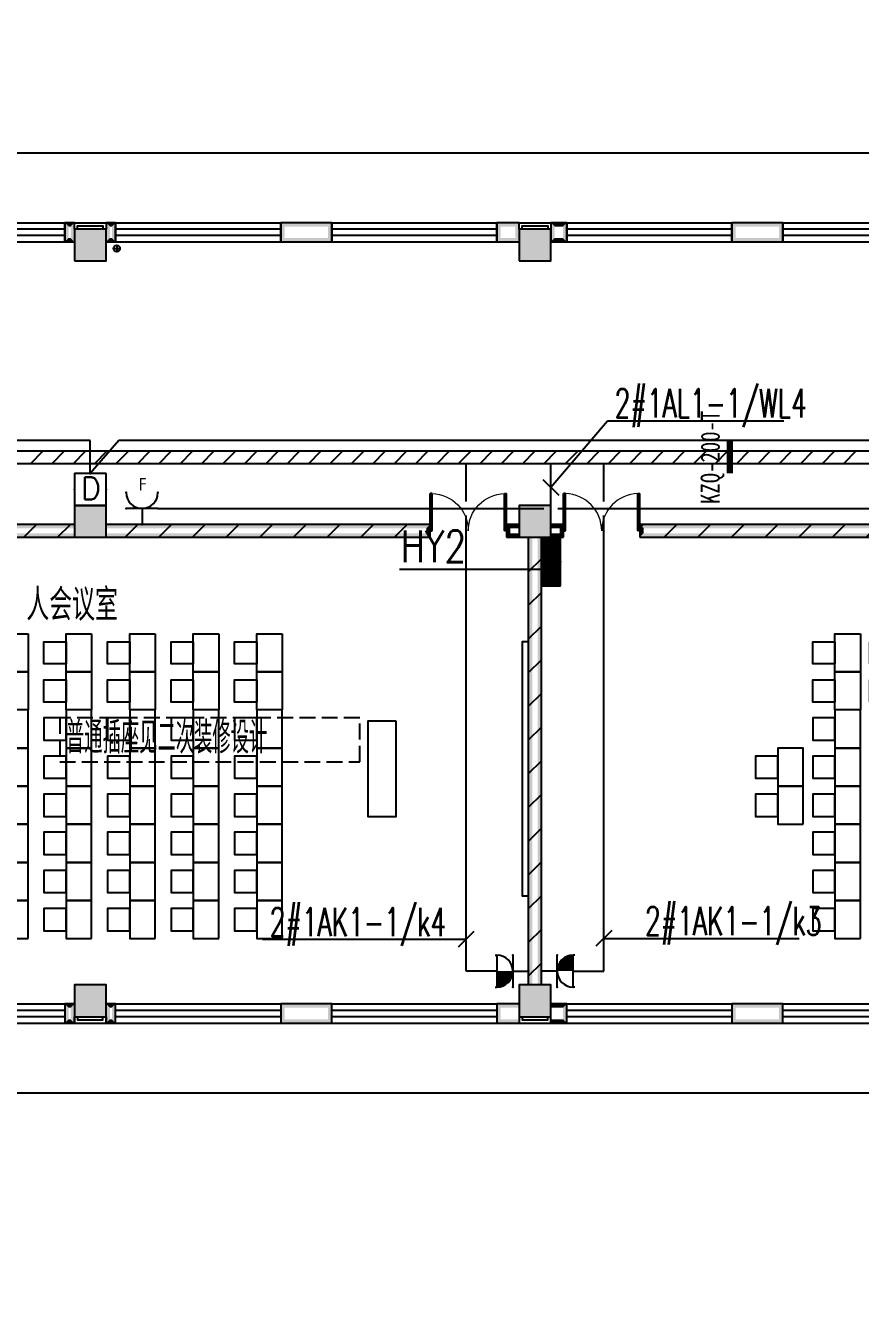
# Model space of a CAD drawing. Extents: x 101023 to 279373, y -114511 to 293844.
# Drawn here: x 198515 to 211649, y 256238 to 276538 of the extents above; entities that cross this region are included whole.
import ezdxf
from ezdxf.enums import TextEntityAlignment as Align

# ---------------------------------------------------------------- set-up
doc = ezdxf.new("R2010")
doc.units = 0
doc.header["$LTSCALE"] = 1000
doc.header["$MEASUREMENT"] = 0
doc.linetypes.add('DASH', pattern=[0.35, 0.25, -0.1])
for name, color, linetype in [('A-WALL-PATT', 252, 'Continuous'), ('BZ', 7, 'Continuous'), ('CABLETRAY', 3, 'Continuous'), ('COLUMN', 2, 'Continuous'), ('DIM-照明', 3, 'Continuous'), ('DOTLN', 2, 'DASH'), ('EQUIP-插座', 3, 'Continuous'), ('EQUIP-消防', 3, 'Continuous'), ('EQUIP-照明', 3, 'Continuous'), ('EQUIP-箱柜', 3, 'Continuous'), ('PUB_HATCH', 8, 'Continuous'), ('PUB_TEXT', 7, 'Continuous'), ('PUB_WALL', 2, 'Continuous'), ('STAIR', 2, 'Continuous'), ('TEL_HATCH', 8, 'Continuous'), ('WALL', 2, 'Continuous'), ('WINDOW', 2, 'Continuous'), ('WIRE-照明', 6, 'Continuous'), ('家具', 8, 'Continuous'), ('抗震支吊架', 2, 'Continuous'), ('排水', 153, 'Continuous')]:
    doc.layers.add(name, color=color, linetype=linetype)
doc.styles.add('_TEL_ATTDEF', font='gbenor', dxfattribs={"bigfont": 'gbcbig'})
doc.styles.add('_TEL_DIM', font='simplex.shx', dxfattribs={"width": 0.8, "height": 3.5, "bigfont": 'gbcbig.shx'})
doc.styles.add('kzcad', font='', dxfattribs={"width": 0.8})
doc.styles.get("Standard").update_dxf_attribs({"font": 'simplex.shx', "width": 0.8, "bigfont": 'gbcbig.shx'})
doc.styles.get('kzcad').set_extended_font_data('SimSun')
pattern_1 = [(45, (-908016.57, -754752.9), (-265.16515, 265.16515), [])]

# ---------------------------------------------------------------- blocks, each defined once
blk = doc.blocks.new('$equip$00002810')
for p, q in [((0.5, 0.5), (-0.5, 0.5)), ((0, 0.5), (0, 0))]:
    blk.add_line(p, q)
blk.add_arc((0, 1), 0.5, 180, 0)
for p in [(-0.5, 1), (0.5, 1), (-0.5, 0.5), (0.5, 0.5), (0, 0)]:
    blk.add_point(p)
at = {"color": 7, "style": '_TEL_DIM'}
blk.add_attdef('$TEXT$', text='', height=0.4, dxfattribs=at).set_placement((0.023, 1.257), align=Align.MIDDLE_CENTER)
at = {"color": 7, "style": '_TEL_DIM', "flags": 1}
for tag in ['A', 'REMARK']:
    blk.add_attdef(tag, text='', height=0.000025, dxfattribs=at).set_placement((0, 0), align=Align.MIDDLE_CENTER)
blk = doc.blocks.new('$equip$00002755')
for p, q in [((0.5, 0.5), (-0.5, 0.5)), ((-0.5, 0.5), (-0.5, -0.5)), ((0.5, -0.5), (0.5, 0.5)), ((-0.5, -0.5), (0.5, -0.5))]:
    blk.add_line(p, q)
at = {"const_width": 0.04}
blk.add_lwpolyline([(-0.5, 0.5), (0.5, 0.5), (0.5, -0.5), (-0.5, -0.5), (-0.5, 0.5), (0.5, 0.5)], dxfattribs=at)
for p in [(0, 0.5), (-0.5, 0), (0.5, 0), (-0.027, -0.5)]:
    blk.add_point(p)
at = {"color": 7}
blk.add_attdef('$TEXT$', text='', height=0.4, dxfattribs=at).set_placement((0.026, -0.008), align=Align.MIDDLE_CENTER)
at = {"color": 7, "flags": 1}
for tag, height, p in [('A', 0.00002, (0, 0)), ('B', 0.4, (0.755, -0.254))]:
    blk.add_attdef(tag, text='', height=height, dxfattribs=at).set_placement(p, align=Align.MIDDLE_CENTER)
blk = doc.blocks.new('*X151')
at = {"color": 0}
for p, q in [((-250, 33), (-83, 200)), ((-250, 68), (-118, 200)), ((-250, 104), (-154, 200)), ((-250, 139), (-189, 200)), ((-250, 174), (-224, 200)), ((-247, 0), (-47, 200)), ((-212, 0), (-12, 200)), ((-177, 0), (23, 200)), ((-141, 0), (59, 200)), ((-106, 0), (94, 200)), ((-71, 0), (129, 200)), ((-35, 0), (165, 200)), ((0, 0), (200, 200)), ((35, 0), (235, 200)), ((71, 0), (250, 179)), ((106, 0), (250, 144)), ((141, 0), (250, 109)), ((177, 0), (250, 73)), ((212, 0), (250, 38)), ((247, 0), (250, 3))]:
    blk.add_line(p, q, dxfattribs=at)
blk = doc.blocks.new('$equip$00002943')
for p, q in [((-0.75, 0.6), (-0.75, 0)), ((0.75, 0.6), (-0.75, 0.6)), ((0.75, 0), (0.75, 0.6)), ((-0.75, 0), (0.75, 0))]:
    blk.add_line(p, q)
for points, const_width in [([(-0.75, 0.3), (0.75, 0.3)], 0.6), ([(-0.75, 0.6), (-0.75, 0), (0.75, 0), (0.75, 0.6), (-0.75, 0.6), (-0.75, 0)], 0.04)]:
    blk.add_lwpolyline(points, dxfattribs=dict(const_width=const_width))
for p in [(0, 0.6), (-0.75, 0.3), (0, 0), (0.75, 0.3)]:
    blk.add_point(p)
at = {"xscale": 0.00300000000061118, "yscale": 0.00300000000061118, "zscale": 0.00300000000061118}
blk.add_blockref('*X151', (0, 0), dxfattribs=at)
at = {"color": 7, "style": '_TEL_DIM', "flags": 1}
for tag in ['A', 'REMARK']:
    blk.add_attdef(tag, text='', height=0.00002, dxfattribs=at).set_placement((0, 0), align=Align.MIDDLE_CENTER)
blk = doc.blocks.new('$equip$00001239')
for p, q in [((-0.5, 1.05), (-0.5, 1)), ((0.5, 1), (-0.5, 1)), ((0.5, 1.05), (0.5, 1)), ((0.5, 0.5), (-0.5, 0.5)), ((0, 0.5), (0, 0))]:
    blk.add_line(p, q)
blk.add_arc((0, 1), 0.5, 180, 0)
for points in [[(0, 0.75), (-0.433, 0.75), (0, 1), (-0.5, 1)], [(0, 0.567), (-0.25, 0.567), (0, 0.75), (-0.433, 0.75)], [(0, 0.5), (0, 0.5), (0, 0.567), (-0.25, 0.567)]]:
    blk.add_solid(points)
at = {"layer": 'EQUIP-照明'}
for p in [(0, 1), (-0.5, 0.5), (0.5, 0.5), (0, 0)]:
    blk.add_point(p, dxfattribs=at)
at = {"layer": 'EQUIP-照明', "flags": 9}
blk.add_attdef('A', (0, 0), '', height=0.00002, dxfattribs=at)
blk = doc.blocks.new('ng')
at = {"layer": '排水'}
for p, q in [((345991, 781358), (346091, 781358)), ((346041, 781408), (346041, 781308))]:
    blk.add_line(p, q, dxfattribs=at)
blk.add_circle((346041, 781358), 50, dxfattribs=at)
blk = doc.blocks.new('雨水管')
at = {"layer": '排水'}
blk.add_blockref('ng', (655234, -48837), dxfattribs=at)
blk = doc.blocks.new('123')
at = {"layer": '家具'}
for points in [[(574640, 809993), (574640, 809393), (574240, 809393), (574240, 809993)], [(575540, 809993), (575540, 809393), (575140, 809393), (575140, 809993)], [(576540, 809993), (576540, 809393), (576140, 809393), (576140, 809993)], [(577540, 809993), (577540, 809393), (577140, 809393), (577140, 809993)], [(578540, 809993), (578540, 809393), (578140, 809393), (578140, 809993)], [(579540, 809993), (579540, 809393), (579140, 809393), (579140, 809993)], [(574240, 809868), (574240, 809518), (573890, 809518), (573890, 809868)], [(575140, 809868), (575140, 809518), (574790, 809518), (574790, 809868)], [(576140, 809868), (576140, 809518), (575790, 809518), (575790, 809868)], [(577140, 809868), (577140, 809518), (576790, 809518), (576790, 809868)], [(578140, 809868), (578140, 809518), (577790, 809518), (577790, 809868)], [(579140, 809868), (579140, 809518), (578790, 809518), (578790, 809868)], [(583418, 805865), (583418, 809865), (583318, 809865), (583318, 805865)], [(574640, 809393), (574640, 808793), (574240, 808793), (574240, 809393)], [(575540, 809393), (575540, 808793), (575140, 808793), (575140, 809393)], [(576540, 809393), (576540, 808793), (576140, 808793), (576140, 809393)], [(577540, 809393), (577540, 808793), (577140, 808793), (577140, 809393)], [(578540, 809393), (578540, 808793), (578140, 808793), (578140, 809393)], [(579540, 809393), (579540, 808793), (579140, 808793), (579140, 809393)], [(574240, 809268), (574240, 808918), (573890, 808918), (573890, 809268)], [(575140, 809268), (575140, 808918), (574790, 808918), (574790, 809268)], [(576140, 809268), (576140, 808918), (575790, 808918), (575790, 809268)], [(577140, 809268), (577140, 808918), (576790, 808918), (576790, 809268)], [(578140, 809268), (578140, 808918), (577790, 808918), (577790, 809268)], [(579140, 809268), (579140, 808918), (578790, 808918), (578790, 809268)], [(574640, 808193), (574640, 808793), (574240, 808793), (574240, 808193)], [(575540, 808193), (575540, 808793), (575140, 808793), (575140, 808193)], [(576540, 808193), (576540, 808793), (576140, 808793), (576140, 808193)], [(577540, 808193), (577540, 808793), (577140, 808793), (577140, 808193)], [(578540, 808193), (578540, 808793), (578140, 808793), (578140, 808193)], [(579540, 808193), (579540, 808793), (579140, 808793), (579140, 808193)], [(574240, 808318), (574240, 808668), (573890, 808668), (573890, 808318)], [(575140, 808318), (575140, 808668), (574790, 808668), (574790, 808318)], [(576140, 808318), (576140, 808668), (575790, 808668), (575790, 808318)], [(577140, 808318), (577140, 808668), (576790, 808668), (576790, 808318)], [(578140, 808318), (578140, 808668), (577790, 808668), (577790, 808318)], [(579140, 808318), (579140, 808668), (578790, 808668), (578790, 808318)], [(581335, 808615), (580885, 808615), (580885, 807115), (581335, 807115)], [(573740, 807593), (573740, 808193), (573340, 808193), (573340, 807593)], [(574640, 807593), (574640, 808193), (574240, 808193), (574240, 807593)], [(575540, 807593), (575540, 808193), (575140, 808193), (575140, 807593)], [(576540, 807593), (576540, 808193), (576140, 808193), (576140, 807593)], [(577540, 807593), (577540, 808193), (577140, 808193), (577140, 807593)], [(578540, 807593), (578540, 808193), (578140, 808193), (578140, 807593)], [(579540, 807593), (579540, 808193), (579140, 808193), (579140, 807593)], [(573340, 807718), (573340, 808068), (572990, 808068), (572990, 807718)], [(574240, 807718), (574240, 808068), (573890, 808068), (573890, 807718)], [(575140, 807718), (575140, 808068), (574790, 808068), (574790, 807718)], [(576140, 807718), (576140, 808068), (575790, 808068), (575790, 807718)], [(577140, 807718), (577140, 808068), (576790, 808068), (576790, 807718)], [(578140, 807718), (578140, 808068), (577790, 808068), (577790, 807718)], [(579140, 807718), (579140, 808068), (578790, 808068), (578790, 807718)], [(573740, 806993), (573740, 807593), (573340, 807593), (573340, 806993)], [(574640, 806993), (574640, 807593), (574240, 807593), (574240, 806993)], [(575540, 806993), (575540, 807593), (575140, 807593), (575140, 806993)], [(576540, 806993), (576540, 807593), (576140, 807593), (576140, 806993)], [(577540, 806993), (577540, 807593), (577140, 807593), (577140, 806993)], [(578540, 806993), (578540, 807593), (578140, 807593), (578140, 806993)], [(579540, 806993), (579540, 807593), (579140, 807593), (579140, 806993)], [(573340, 807118), (573340, 807468), (572990, 807468), (572990, 807118)], [(574240, 807118), (574240, 807468), (573890, 807468), (573890, 807118)], [(575140, 807118), (575140, 807468), (574790, 807468), (574790, 807118)], [(576140, 807118), (576140, 807468), (575790, 807468), (575790, 807118)], [(577140, 807118), (577140, 807468), (576790, 807468), (576790, 807118)], [(578140, 807118), (578140, 807468), (577790, 807468), (577790, 807118)], [(579140, 807118), (579140, 807468), (578790, 807468), (578790, 807118)], [(574640, 806393), (574640, 806993), (574240, 806993), (574240, 806393)], [(575540, 806393), (575540, 806993), (575140, 806993), (575140, 806393)], [(576540, 806393), (576540, 806993), (576140, 806993), (576140, 806393)], [(577540, 806393), (577540, 806993), (577140, 806993), (577140, 806393)], [(578540, 806393), (578540, 806993), (578140, 806993), (578140, 806393)], [(579540, 806393), (579540, 806993), (579140, 806993), (579140, 806393)], [(574240, 806518), (574240, 806868), (573890, 806868), (573890, 806518)], [(575140, 806518), (575140, 806868), (574790, 806868), (574790, 806518)], [(576140, 806518), (576140, 806868), (575790, 806868), (575790, 806518)], [(577140, 806518), (577140, 806868), (576790, 806868), (576790, 806518)], [(578140, 806518), (578140, 806868), (577790, 806868), (577790, 806518)], [(579140, 806518), (579140, 806868), (578790, 806868), (578790, 806518)], [(574640, 805793), (574640, 806393), (574240, 806393), (574240, 805793)], [(575540, 805793), (575540, 806393), (575140, 806393), (575140, 805793)], [(576540, 805793), (576540, 806393), (576140, 806393), (576140, 805793)], [(577540, 805793), (577540, 806393), (577140, 806393), (577140, 805793)], [(578540, 805793), (578540, 806393), (578140, 806393), (578140, 805793)], [(579540, 805793), (579540, 806393), (579140, 806393), (579140, 805793)], [(574240, 805918), (574240, 806268), (573890, 806268), (573890, 805918)], [(575140, 805918), (575140, 806268), (574790, 806268), (574790, 805918)], [(576140, 805918), (576140, 806268), (575790, 806268), (575790, 805918)], [(577140, 805918), (577140, 806268), (576790, 806268), (576790, 805918)], [(578140, 805918), (578140, 806268), (577790, 806268), (577790, 805918)], [(579140, 805918), (579140, 806268), (578790, 806268), (578790, 805918)], [(574640, 805193), (574640, 805793), (574240, 805793), (574240, 805193)], [(575540, 805193), (575540, 805793), (575140, 805793), (575140, 805193)], [(576540, 805193), (576540, 805793), (576140, 805793), (576140, 805193)], [(577540, 805193), (577540, 805793), (577140, 805793), (577140, 805193)], [(578540, 805193), (578540, 805793), (578140, 805793), (578140, 805193)], [(579540, 805193), (579540, 805793), (579140, 805793), (579140, 805193)], [(574240, 805318), (574240, 805668), (573890, 805668), (573890, 805318)], [(575140, 805318), (575140, 805668), (574790, 805668), (574790, 805318)], [(576140, 805318), (576140, 805668), (575790, 805668), (575790, 805318)], [(577140, 805318), (577140, 805668), (576790, 805668), (576790, 805318)], [(578140, 805318), (578140, 805668), (577790, 805668), (577790, 805318)], [(579140, 805318), (579140, 805668), (578790, 805668), (578790, 805318)]]:
    blk.add_lwpolyline(points, close=True, dxfattribs=at)
blk = doc.blocks.new('$WINLIB2D$00000001')
at = {"color": 0}
for points in [[(-0.5, 0.5), (-0.5, -0.5)], [(-0.5, 0.5), (0.5, 0.5)], [(0.5, -0.5), (0.5, 0.5)], [(0.5, 0.1667), (-0.5, 0.1667)], [(0.5, -0.1667), (-0.5, -0.1667)], [(-0.5, -0.5), (0.5, -0.5)]]:
    blk.add_lwpolyline(points, dxfattribs=at)
blk = doc.blocks.new('_FZH')
blk.add_lwpolyline([(-0.5, -0.5), (0.5, -0.5), (0.5, 0.5), (-0.5, 0.5)], close=True)
at = {"layer": 'PUB_HATCH'}
blk.add_solid([(-0.5, -0.5), (0.5, -0.5), (-0.5, 0.5), (0.5, 0.5)], dxfattribs=at)
blk = doc.blocks.new('$DorLib2D$00000002')
for p, q in [((-0.5, 0), (-0.5, 0.4875)), ((-0.475, 0.4875), (-0.5, 0.4875)), ((-0.475, 0), (-0.475, 0.4875)), ((0.475, 0), (0.475, 0.4875)), ((0.475, 0.4875), (0.5, 0.4875)), ((0.5, 0), (0.5, 0.4875)), ((-0.5, 0), (-0.475, 0)), ((0.5, 0), (0.475, 0))]:
    blk.add_line(p, q)
at = {"lineweight": 13}
for centre, start, end in [((-0.4875, 0), 0, 88.53072), ((0.4875, 0), 91.46928, 180)]:
    blk.add_arc(centre, 0.4875, start, end, dxfattribs=at)
blk = doc.blocks.new('A$C40CE5D7B')
at = {"layer": 'A-WALL-PATT'}
h = blk.add_hatch(dxfattribs=at)
h.set_pattern_fill('普通砖', color=256, scale=150, style=0)
h.set_pattern_definition(pattern_1)
h.paths.add_polyline_path([(82950, 101820), (82950, 102020), (78100, 102020), (78100, 101820)])
h = blk.add_hatch(dxfattribs=at)
h.set_pattern_fill('普通砖', color=256, scale=150, style=0)
h.set_pattern_definition(pattern_1)
h.paths.add_polyline_path([(83450, 102020), (83450, 101820), (88550, 101820), (88550, 102020)])
h = blk.add_hatch(dxfattribs=at)
h.set_pattern_fill('普通砖', color=256, scale=150, style=0)
h.set_pattern_definition(pattern_1)
h.paths.add_polyline_path([(89950, 101820), (89950, 102020), (89750, 102020), (89750, 101820)])
h = blk.add_hatch(dxfattribs=at)
h.set_pattern_fill('普通砖', color=256, scale=150, style=0)
h.set_pattern_definition(pattern_1)
h.paths.add_polyline_path([(96950, 101820), (96950, 102020), (91850, 102020), (91850, 101820)])
h = blk.add_hatch(dxfattribs=at)
h.set_pattern_fill('普通砖', color=256, scale=150, style=0)
h.set_pattern_definition(pattern_1)
h.paths.add_polyline_path([(90300, 101820), (90100, 101820), (90100, 94770), (90300, 94770)])
at = {"layer": 'PUB_WALL'}
for points in [[(82950, 106770), (82800, 106770), (82860, 106710), (82890, 106710)], [(82800, 106770), (82800, 106470), (82860, 106530), (82860, 106710)], [(82950, 106470), (82950, 106770), (82890, 106710), (82890, 106530)], [(83450, 106670), (82950, 106670), (83010, 106610), (83390, 106610)], [(82950, 106670), (82950, 106170), (83010, 106230), (83010, 106610)], [(83450, 106170), (83450, 106670), (83390, 106610), (83390, 106230)], [(83600, 106770), (83450, 106770), (83510, 106710), (83540, 106710)], [(83450, 106770), (83450, 106470), (83510, 106530), (83510, 106710)], [(83600, 106470), (83600, 106770), (83540, 106710), (83540, 106530)], [(87000, 106770), (86200, 106770), (86260, 106710), (86940, 106710)], [(86200, 106770), (86200, 106470), (86260, 106530), (86260, 106710)], [(87000, 106470), (87000, 106770), (86940, 106710), (86940, 106530)], [(89950, 106770), (89600, 106770), (89660, 106710), (89890, 106710)], [(89600, 106770), (89600, 106470), (89660, 106530), (89660, 106710)], [(89950, 106470), (89950, 106670), (89950, 106670), (89950, 106770), (89890, 106710), (89890, 106530)], [(90450, 106670), (89950, 106670), (90010, 106610), (90390, 106610)], [(89950, 106670), (89950, 106170), (90010, 106230), (90010, 106610)], [(90450, 106170), (90450, 106670), (90390, 106610), (90390, 106230)], [(90700, 106770), (90450, 106770), (90510, 106710), (90640, 106710)], [(90450, 106770), (90450, 106470), (90510, 106530), (90510, 106710)], [(90700, 106470), (90700, 106770), (90640, 106710), (90640, 106530)], [(94100, 106770), (93300, 106770), (93360, 106710), (94040, 106710)], [(93300, 106770), (93300, 106470), (93360, 106530), (93360, 106710)], [(94100, 106470), (94100, 106770), (94040, 106710), (94040, 106530)], [(82800, 106470), (82950, 106470), (82890, 106530), (82860, 106530)], [(83450, 106470), (83600, 106470), (83540, 106530), (83510, 106530)], [(86200, 106470), (87000, 106470), (86940, 106530), (86260, 106530)], [(89950, 106470), (89950, 106470), (89890, 106530), (89660, 106530), (89600, 106470)], [(90450, 106470), (90700, 106470), (90640, 106530), (90510, 106530)], [(93300, 106470), (94100, 106470), (94040, 106530), (93360, 106530)], [(82950, 106170), (83450, 106170), (83390, 106230), (83010, 106230)], [(89950, 106170), (90450, 106170), (90390, 106230), (90010, 106230)], [(83450, 102317), (82950, 102317), (83010, 102257), (83390, 102257)], [(82950, 102317), (82950, 101820), (83010, 101880), (83010, 102257)], [(83450, 101820), (83450, 102317), (83390, 102257), (83390, 101880)], [(90450, 102320), (89950, 102320), (90010, 102260), (90390, 102260)], [(89950, 102320), (89950, 101820), (90010, 101880), (90010, 102260)], [(90450, 101820), (90450, 102320), (90390, 102260), (90390, 101880)], [(82950, 101960), (82950, 102020), (78100, 102020), (78160, 101960)], [(83450, 102020), (83450, 101960), (88490, 101960), (88550, 102020)], [(88550, 101820), (88550, 102020), (88490, 101960), (88490, 101880)], [(89950, 101960), (89950, 102020), (89750, 102020), (89810, 101960)], [(89750, 102020), (89750, 101820), (89810, 101880), (89810, 101960)], [(90450, 102020), (90450, 101960), (90590, 101960), (90650, 102020)], [(90650, 101820), (90650, 102020), (90590, 101960), (90590, 101880)], [(96950, 101960), (96950, 102020), (91850, 102020), (91910, 101960)], [(91850, 102020), (91850, 101820), (91910, 101880), (91910, 101960)], [(82950, 101820), (82950, 101880), (78160, 101880), (78100, 101820)], [(82950, 101820), (83450, 101820), (83390, 101880), (83010, 101880)], [(83450, 101880), (83450, 101820), (88550, 101820), (88490, 101880)], [(89950, 101820), (89950, 101880), (89810, 101880), (89750, 101820)], [(89950, 101820), (90450, 101820), (90390, 101880), (90010, 101880)], [(90160, 101820), (90100, 101820), (90100, 94770), (90160, 94770)], [(90300, 101820), (90240, 101820), (90240, 94770), (90300, 94770)], [(90450, 101880), (90450, 101820), (90650, 101820), (90590, 101880)], [(96950, 101820), (96950, 101880), (91910, 101880), (91850, 101820)], [(83450, 94770), (82950, 94770), (83010, 94710), (83390, 94710)], [(82950, 94770), (82950, 94270), (83010, 94330), (83010, 94710)], [(83450, 94270), (83450, 94770), (83390, 94710), (83390, 94330)], [(90450, 94770), (89950, 94770), (90010, 94710), (90390, 94710)], [(89950, 94770), (89950, 94270), (90010, 94330), (90010, 94710)], [(90450, 94270), (90450, 94770), (90390, 94710), (90390, 94330)], [(82950, 94470), (82800, 94470), (82860, 94410), (82890, 94410)], [(82800, 94470), (82800, 94170), (82860, 94230), (82860, 94410)], [(82950, 94170), (82950, 94470), (82890, 94410), (82890, 94230)], [(83600, 94470), (83450, 94470), (83510, 94410), (83540, 94410)], [(83450, 94470), (83450, 94270), (83450, 94170), (83510, 94230), (83510, 94410)], [(83600, 94170), (83600, 94470), (83540, 94410), (83540, 94230)], [(87000, 94470), (86200, 94470), (86260, 94410), (86940, 94410)], [(86200, 94470), (86200, 94170), (86260, 94230), (86260, 94410)], [(87000, 94170), (87000, 94470), (86940, 94410), (86940, 94230)], [(89950, 94470), (89600, 94470), (89660, 94410), (89950, 94410)], [(89600, 94470), (89600, 94170), (89660, 94230), (89660, 94410)], [(90450, 94470), (90450, 94410), (90640, 94410), (90700, 94470)], [(90700, 94170), (90700, 94470), (90640, 94410), (90640, 94230)], [(94100, 94470), (93300, 94470), (93360, 94410), (94040, 94410)], [(93300, 94470), (93300, 94170), (93360, 94230), (93360, 94410)], [(94100, 94170), (94100, 94470), (94040, 94410), (94040, 94230)], [(82800, 94170), (82950, 94170), (82890, 94230), (82860, 94230)], [(82950, 94270), (83450, 94270), (83390, 94330), (83010, 94330)], [(83450, 94170), (83600, 94170), (83540, 94230), (83510, 94230)], [(86200, 94170), (87000, 94170), (86940, 94230), (86260, 94230)], [(89600, 94170), (89950, 94170), (89950, 94230), (89660, 94230)], [(89950, 94270), (90450, 94270), (90390, 94330), (90010, 94330)], [(90450, 94170), (90700, 94170), (90640, 94230), (90450, 94230)], [(93300, 94170), (94100, 94170), (94040, 94230), (93360, 94230)]]:
    blk.add_hatch(color=256, dxfattribs=at).paths.add_polyline_path(points)
for points in [[(82950, 106670), (82950, 106770), (83450, 106770), (83450, 106670)], [(83000, 106670), (83000, 106720), (83400, 106720), (83400, 106670)], [(89950, 106670), (89950, 106770), (90450, 106770), (90450, 106670)], [(90000, 106670), (90000, 106720), (90400, 106720), (90400, 106670)], [(82950, 94270), (82950, 94170), (83450, 94170), (83450, 94270)], [(83000, 94270), (83000, 94220), (83400, 94220), (83400, 94270)], [(89950, 94270), (89950, 94170), (90450, 94170), (90450, 94270)], [(90000, 94270), (90000, 94220), (90400, 94220), (90400, 94270)]]:
    blk.add_lwpolyline(points)
at = {"layer": 'WALL'}
for p, q in [((82950, 106770), (82800, 106770)), ((82800, 106770), (82800, 106470)), ((82950, 106670), (82950, 106770)), ((83600, 106770), (83450, 106770)), ((83450, 106770), (83450, 106670)), ((83600, 106470), (83600, 106770)), ((87000, 106770), (86200, 106770)), ((86200, 106770), (86200, 106470)), ((87000, 106470), (87000, 106770)), ((89950, 106770), (89600, 106770)), ((89600, 106770), (89600, 106470)), ((89950, 106670), (89950, 106770)), ((90700, 106770), (90450, 106770)), ((90450, 106770), (90450, 106470)), ((90700, 106470), (90700, 106770)), ((94100, 106770), (93300, 106770)), ((93300, 106770), (93300, 106470)), ((94100, 106470), (94100, 106770)), ((82800, 106470), (82950, 106470)), ((83450, 106470), (83600, 106470)), ((86200, 106470), (87000, 106470)), ((89600, 106470), (89950, 106470)), ((90450, 106470), (90700, 106470)), ((93300, 106470), (94100, 106470)), ((82950, 102020), (78100, 102020)), ((88550, 102020), (83450, 102020)), ((88550, 101820), (88550, 102020)), ((89950, 102020), (89750, 102020)), ((89750, 102020), (89750, 101820)), ((90650, 102020), (90450, 102020)), ((90650, 101820), (90650, 102020)), ((96950, 102020), (91850, 102020)), ((91850, 102020), (91850, 101820)), ((78100, 101820), (82950, 101820)), ((83450, 101820), (88550, 101820)), ((89750, 101820), (89950, 101820)), ((90100, 94770), (90100, 101820)), ((90300, 94770), (90300, 101820)), ((90450, 101820), (90650, 101820)), ((91850, 101820), (96950, 101820)), ((82950, 94470), (82800, 94470)), ((82800, 94470), (82800, 94170)), ((83600, 94470), (83450, 94470)), ((83600, 94170), (83600, 94470)), ((87000, 94470), (86200, 94470)), ((86200, 94470), (86200, 94170)), ((87000, 94170), (87000, 94470)), ((89950, 94470), (89600, 94470)), ((89600, 94470), (89600, 94170)), ((90700, 94470), (90450, 94470)), ((90700, 94170), (90700, 94470)), ((94100, 94470), (93300, 94470)), ((93300, 94470), (93300, 94170)), ((94100, 94170), (94100, 94470)), ((82950, 94170), (82950, 94270)), ((83450, 94270), (83450, 94170)), ((82800, 94170), (82950, 94170)), ((83450, 94170), (83600, 94170)), ((86200, 94170), (87000, 94170)), ((89600, 94170), (89950, 94170)), ((90450, 94170), (90700, 94170)), ((93300, 94170), (94100, 94170))]:
    blk.add_line(p, q, dxfattribs=at)
at = {"layer": '排水'}
for points in [[(72940, 109870), (74140, 109870), (74140, 107870), (119500, 107870), (119500, 105570), (120100, 105570), (120100, 95420), (119500, 95420), (119500, 93070), (115950, 93070), (115950, 89570)], [(72700, 93070), (109750, 93070), (109750, 89570)]]:
    blk.add_lwpolyline(points, dxfattribs=at)
blk.add_blockref('雨水管', (-917658, -626157))
at = {"layer": 'COLUMN'}
for p, xscale, yscale, zscale, rotation in [((83200, 106420), 499.9999997772975, 500.000000168453, 500.000000168453, 359.999999995024), ((90200, 106420), 499.9999999615829, 499.9999999823049, 499.9999999823049, 359.9999999679168), ((83200, 102068), 499.9999994774116, 496.6670080653857, 496.6670080653857, 359.9999999870466), ((90200, 102070), 499.9999998079147, 499.9999999962747, 499.9999999962747, 359.9999999910887), ((83200, 94520), 499.9999998628628, 500.0000003281748, 500.0000003281748, 359.9999999883273), ((90200, 94520), 499.9999998662388, 500.0000003135065, 500.0000003135065, 359.9999999773617)]:
    blk.add_blockref('_FZH', p, dxfattribs=dict(at, xscale=xscale, yscale=yscale, zscale=zscale, rotation=rotation))
at = {"layer": 'WINDOW'}
for name, p, xscale, yscale, zscale in [('$WINLIB2D$00000001', (81500, 106620), 2600, 300, 2600), ('$WINLIB2D$00000001', (84900, 106620), 2600, 300, 2600), ('$WINLIB2D$00000001', (88300, 106620), 2600, 300, 2600), ('$WINLIB2D$00000001', (92000, 106620), 2600, 300, 2600), ('$WINLIB2D$00000001', (95400, 106620), 2600, 300, 2600), ('$DorLib2D$00000002', (89150, 101920), -1200, 1200, 1200), ('$DorLib2D$00000002', (91250, 101920), 1200, 1200, -1200)]:
    blk.add_blockref(name, p, dxfattribs=dict(at, xscale=xscale, yscale=yscale, zscale=zscale))
at = {"layer": 'WINDOW', "xscale": -2600, "yscale": 300, "zscale": -2600, "rotation": 180}
for p in [(81500, 94320), (84900, 94320), (88300, 94320), (92000, 94320), (95400, 94320)]:
    blk.add_blockref('$WINLIB2D$00000001', p, dxfattribs=at)
at = {"layer": '家具'}
for p in [(-493318, -709694), (-479318, -709694)]:
    blk.add_blockref('123', p, dxfattribs=at)
at = {"layer": 'PUB_TEXT'}
blk.add_text('人会议室', height=500, dxfattribs=at).set_placement((82194, 100506))

msp = doc.modelspace()

# ---------------------------------------------------------------- linework, layer by layer
at = {"layer": 'BZ'}
msp.add_line((206630, 267976), (204399, 267976), dxfattribs=at)
at = {"layer": 'CABLETRAY'}
for p, q in [((178265, 269844), (232510, 269844)), ((232510, 269644), (178265, 269644))]:
    msp.add_line(p, q, dxfattribs=at)
at = {"layer": 'DIM-照明'}
for p, q in [((206656, 269396), (206903, 269148)), ((205569, 262278), (205321, 262030)), ((207738, 262293), (207490, 262046))]:
    msp.add_line(p, q, dxfattribs=at)
for points in [[(206780, 269272), (207672, 270321)], [(207672, 270321), (210445, 270321)], [(204792, 262154), (202241, 262154)], [(205445, 262154), (204792, 262154)], [(207614, 262169), (208150, 262169)], [(208150, 262169), (210690, 262169)]]:
    msp.add_lwpolyline(points, dxfattribs=at)
at = {"layer": 'DOTLN', "linetype": 'DASH'}
msp.add_lwpolyline([(199050, 264952), (203773, 264952), (203773, 265643), (199050, 265643)], close=True, dxfattribs=at)
at = {"layer": 'TEL_HATCH', "linetype": 'Continuous'}
for p, q in [((198588, 269644), (198788, 269844)), ((198925, 269644), (199125, 269844)), ((199261, 269644), (199461, 269844)), ((199598, 269644), (199798, 269844)), ((199935, 269644), (200135, 269844)), ((200272, 269644), (200472, 269844)), ((200608, 269644), (200808, 269844)), ((200945, 269644), (201145, 269844)), ((201282, 269644), (201482, 269844)), ((201619, 269644), (201819, 269844)), ((201956, 269644), (202156, 269844)), ((202292, 269644), (202492, 269844)), ((202629, 269644), (202829, 269844)), ((202966, 269644), (203166, 269844)), ((203303, 269644), (203503, 269844)), ((203639, 269644), (203839, 269844)), ((203976, 269644), (204176, 269844)), ((204313, 269644), (204513, 269844)), ((204650, 269644), (204850, 269844)), ((204986, 269644), (205186, 269844)), ((205323, 269644), (205523, 269844)), ((205660, 269644), (205860, 269844)), ((205997, 269644), (206197, 269844)), ((206333, 269644), (206533, 269844)), ((206670, 269644), (206870, 269844)), ((207007, 269644), (207207, 269844)), ((207344, 269644), (207544, 269844)), ((207680, 269644), (207880, 269844)), ((208017, 269644), (208217, 269844)), ((208354, 269644), (208554, 269844)), ((208691, 269644), (208891, 269844)), ((209027, 269644), (209227, 269844)), ((209364, 269644), (209564, 269844)), ((209701, 269644), (209901, 269844)), ((210038, 269644), (210238, 269844)), ((210375, 269644), (210575, 269844)), ((210711, 269644), (210911, 269844)), ((211048, 269644), (211248, 269844)), ((211385, 269644), (211585, 269844))]:
    msp.add_line(p, q, dxfattribs=at)
at = {"layer": 'WIRE-照明'}
for p, q in [((199530, 270009), (181658, 270009)), ((199979, 270009), (199530, 269488)), ((199530, 269488), (199530, 270009)), ((220530, 270009), (199979, 270009)), ((205445, 269051), (205445, 269644)), ((207614, 269051), (207614, 269644)), ((200596, 268938), (206667, 268938)), ((205445, 261655), (205445, 268826)), ((206892, 268938), (214012, 268938)), ((207614, 261655), (207614, 268826)), ((205930, 261655), (205445, 261655)), ((207130, 261655), (207614, 261655))]:
    msp.add_line(p, q, dxfattribs=at)
at = {"layer": 'WIRE-照明', "linetype": 'Continuous'}
msp.add_line((206780, 268473), (206780, 269644), dxfattribs=at)
at = {"layer": '抗震支吊架', "color": 2, "const_width": 100}
msp.add_lwpolyline([(209598, 269494), (209598, 269994)], dxfattribs=at)

# ---------------------------------------------------------------- block references
at = {"layer": 'EQUIP-插座'}
ref = msp.add_blockref('$equip$00002810', (200346, 268688), dxfattribs=dict(at, xscale=500, yscale=500, zscale=500))
ref.add_attrib('$TEXT$', 'F', dxfattribs={"layer": '0', "color": 7, "height": 200, "style": '_TEL_ATTDEF'}).set_placement((200357, 269317), align=Align.MIDDLE_CENTER)
at = {"layer": 'EQUIP-插座', "xscale": 500, "yscale": 500, "zscale": 500}
for p, rotation in [((206430, 261655), 90), ((206630, 261655), 269.9999999999999)]:
    msp.add_blockref('$equip$00001239', p, dxfattribs=dict(at, rotation=rotation))
at = {"layer": 'EQUIP-消防', "ltscale": 5}
ref = msp.add_blockref('$equip$00002755', (199530, 269238), dxfattribs=dict(at, xscale=500, yscale=500, zscale=500))
ref.add_attrib('$TEXT$', 'D', dxfattribs={"layer": '0', "color": 7, "height": 350}).set_placement((199542, 269257), align=Align.MIDDLE_CENTER)
at = {"layer": 'EQUIP-箱柜', "xscale": 500, "yscale": 500, "zscale": 500, "rotation": 270}
msp.add_blockref('$equip$00002943', (206630, 268098), dxfattribs=at)
at = {"layer": 'STAIR'}
msp.add_blockref('A$C40CE5D7B', (116330, 166668), dxfattribs=at)

# ---------------------------------------------------------------- texts
at = {"layer": 'BZ', "style": '_TEL_DIM', "width": 0.8}
for s, p in [('HY2', (204419, 268093)), ('普通插座见二次装修设计', (199148, 265082))]:
    msp.add_text(s, height=500, dxfattribs=at).set_placement(p)
at = {"layer": 'DIM-照明', "color": 7, "style": '_TEL_DIM', "width": 0.64}
for s, p in [('2#1AL1-1/WL4', (207784, 270371)), ('2#1AK1-1/k4', (202354, 262204)), ('2#1AK1-1/k3', (208262, 262219))]:
    msp.add_text(s, height=450, dxfattribs=at).set_placement(p)
at = {"layer": '抗震支吊架', "color": 2, "style": 'kzcad', "width": 0.8}
msp.add_text('KZQ-200-T', height=300, rotation=89.8854, dxfattribs=at).set_placement((209438, 269744), align=Align.CENTER)

doc.saveas('drawing.dxf')
